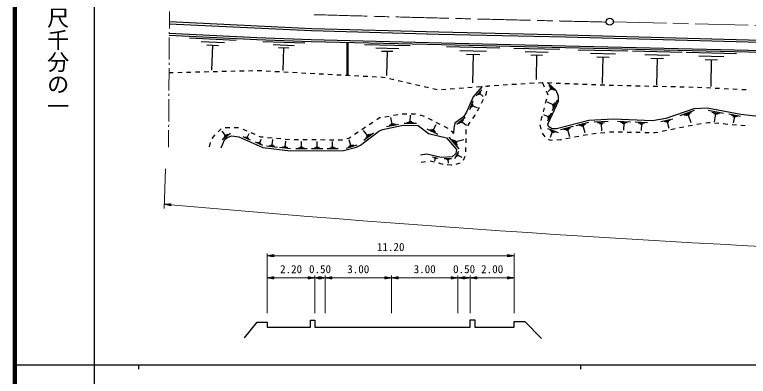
# Model space of a CAD drawing. Units: millimetres, scale not verified. Extents: x 40000 to 680000, y 20000 to 380000.
# Drawn here: x 40000 to 205934, y 202409 to 284202 of the extents above; entities that cross this region are included whole.
import ezdxf
from ezdxf.enums import TextEntityAlignment as Align

# ---------------------------------------------------------------- set-up
doc = ezdxf.new("R2010")
doc.units = ezdxf.units.MM
doc.header["$LTSCALE"] = 1000
doc.linetypes.add('CHAIN', pattern=[18.5, 12, -1.5, 3.5, -1.5])
for name, color, linetype, lineweight in [('M-BGD', 7, 'Continuous', 25), ('M-BGD-HTXT', 7, 'Continuous', 13), ('M-BMK', 2, 'CHAIN', 13), ('M-BMK-SRVR', 3, 'Continuous', 25), ('M-STR-HTXT', 7, 'Continuous', 13), ('M-STR-STRD', 7, 'Continuous', 25), ('M-TTL', 2, 'Continuous', 140), ('M-TTL-BAND', 7, 'Continuous', 25)]:
    doc.layers.add(name, color=color, linetype=linetype, lineweight=lineweight)
doc.styles.add('@ＭＳ ゴシック', font='')
doc.styles.add('ＭＳ ゴシック', font='')
doc.styles.get('@ＭＳ ゴシック').set_extended_font_data('@MS Gothic')
doc.styles.get('ＭＳ ゴシック').set_extended_font_data('MS Gothic')

msp = doc.modelspace()

# ---------------------------------------------------------------- linework, layer by layer
at = {"layer": 'M-BGD'}
for p, q in [((79551, 278971), (90127, 278448)), ((82160, 278135), (87448, 277874)), ((83447, 277365), (86091, 277234)), ((84769, 277299), (84490, 271659)), ((96099, 278168), (105663, 277805)), ((98466, 277439), (103248, 277258)), ((115111, 277953), (115145, 270426)), ((115439, 270411), (115447, 277945)), ((119124, 277454), (129452, 277199)), ((99637, 276756), (102028, 276666)), ((100833, 276711), (100639, 271610)), ((121689, 276702), (126853, 276574)), ((122963, 275981), (125545, 275917)), ((124254, 275949), (124118, 270441)), ((137686, 276996), (149750, 276703)), ((140682, 276118), (146715, 275972)), ((152864, 276628), (163310, 276374)), ((155459, 275868), (160682, 275741)), ((167459, 276276), (178718, 276011)), ((170256, 275459), (175886, 275327)), ((179723, 275987), (190972, 275723)), ((191904, 275701), (203289, 275433)), ((142171, 275277), (145187, 275204)), ((143679, 275241), (143523, 268806)), ((156748, 275140), (159359, 275077)), ((158053, 275108), (157918, 269537)), ((171646, 274675), (174461, 274609)), ((173053, 274642), (172912, 268637)), ((182518, 275171), (188142, 275039)), ((183906, 274388), (186719, 274322)), ((185312, 274355), (185171, 268356)), ((194733, 274875), (200425, 274741)), ((196138, 274083), (198984, 274016)), ((197561, 274049), (197418, 267977)), ((75881, 271055), (74912, 271032)), ((77880, 271103), (76881, 271079)), ((79880, 271150), (78880, 271127)), ((81879, 271198), (80880, 271174)), ((83879, 271245), (82879, 271221)), ((85878, 271293), (84878, 271269)), ((87878, 271340), (86878, 271316)), ((89877, 271388), (88877, 271364)), ((91876, 271435), (90877, 271411)), ((93876, 271482), (92876, 271459)), ((95075, 271511), (94876, 271506)), ((95874, 271468), (95075, 271511)), ((97871, 271360), (96873, 271414)), ((99869, 271252), (98870, 271306)), ((101866, 271144), (100867, 271198)), ((103863, 271035), (102864, 271090)), ((105860, 270927), (104861, 270981)), ((107857, 270819), (106858, 270873)), ((109854, 270711), (108855, 270765)), ((111851, 270603), (110852, 270657)), ((113848, 270495), (112850, 270549)), ((115003, 270433), (114847, 270441)), ((115845, 270390), (115003, 270433)), ((117843, 270290), (116844, 270340)), ((119840, 270189), (118842, 270239)), ((121838, 270089), (120839, 270139)), ((123257, 270017), (122836, 270038)), ((123822, 269889), (123257, 270017)), ((125772, 269447), (124797, 269668)), ((127723, 269005), (126747, 269226)), ((129673, 268563), (128698, 268784)), ((131624, 268120), (130648, 268341)), ((133574, 267678), (132599, 267899)), ((135525, 267236), (134549, 267457)), ((137512, 267299), (136515, 267222)), ((139506, 267454), (138509, 267376)), ((141500, 267608), (140503, 267531)), ((143494, 267763), (142497, 267686)), ((144389, 265815), (145629, 267219)), ((145488, 267918), (144491, 267840)), ((146943, 268030), (146485, 267995)), ((146923, 267907), (146943, 268030)), ((147483, 268064), (146943, 268030)), ((149479, 268187), (148481, 268126)), ((151475, 268311), (150477, 268249)), ((153471, 268434), (152473, 268373)), ((155467, 268558), (154469, 268496)), ((157464, 268681), (156465, 268620)), ((159387, 268800), (158462, 268743)), ((159460, 268797), (159387, 268800)), ((159387, 268800), (159791, 267886)), ((161458, 268714), (160459, 268756)), ((161287, 267460), (160676, 266794)), ((160815, 268199), (162064, 267055)), ((161051, 267830), (161676, 267257)), ((161131, 267603), (161443, 267317)), ((163456, 268631), (162457, 268672)), ((165455, 268547), (164455, 268589)), ((167453, 268464), (166454, 268506)), ((169451, 268381), (168452, 268422)), ((171449, 268297), (170450, 268339)), ((172862, 268238), (172448, 268256)), ((173448, 268225), (172862, 268238)), ((175447, 268179), (174448, 268202)), ((177447, 268133), (176447, 268156)), ((179446, 268087), (178447, 268110)), ((181446, 268041), (180446, 268064)), ((183445, 267995), (182446, 268018)), ((185445, 267949), (184445, 267972)), ((187444, 267903), (186445, 267926)), ((189444, 267857), (188444, 267880)), ((191443, 267811), (190443, 267834)), ((193443, 267765), (192443, 267788)), ((195441, 267678), (194442, 267729)), ((197438, 267576), (196439, 267627)), ((199435, 267473), (198437, 267525)), ((201433, 267371), (200434, 267422)), ((203430, 267269), (202431, 267320)), ((205428, 267166), (204429, 267218)), ((144793, 266083), (145413, 266785)), ((145041, 266176), (145351, 266527)), ((145196, 266351), (145945, 265690)), ((146527, 265957), (146632, 266156)), ((146632, 266156), (146759, 266920)), ((160195, 266971), (160567, 266130)), ((160567, 266130), (160546, 266052)), ((142920, 262757), (143726, 264679)), ((143250, 263184), (143653, 264145)), ((143479, 263370), (143680, 263851)), ((145590, 264190), (146059, 265073)), ((160283, 265087), (160021, 264123)), ((161788, 263786), (160496, 264384)), ((162671, 264848), (161551, 262425)), ((161928, 264089), (161648, 263483)), ((162230, 264317), (161669, 263106)), ((143580, 263611), (144605, 263180)), ((144654, 262422), (145122, 263306)), ((159758, 263158), (159496, 262193)), ((190514, 261412), (193789, 262572)), ((196849, 262573), (200332, 261947)), ((197678, 262184), (199420, 261871)), ((121876, 260483), (122537, 260924)), ((122537, 260924), (122739, 260957)), ((123727, 261117), (124714, 261278)), ((125380, 259467), (125069, 260931)), ((125701, 261438), (126688, 261599)), ((127675, 261759), (127832, 261785)), ((127832, 261785), (128673, 261778)), ((129480, 259969), (129500, 261465)), ((129672, 261770), (130672, 261761)), ((131636, 261521), (132590, 261222)), ((133507, 260830), (134398, 260376)), ((139980, 259436), (141859, 261002)), ((143619, 260716), (144149, 261468)), ((144149, 261468), (144186, 261539)), ((159233, 261228), (158971, 260263)), ((160655, 261114), (159702, 261555)), ((161307, 261897), (160480, 260111)), ((160758, 261337), (160552, 260891)), ((160981, 261506), (160568, 260612)), ((186162, 260038), (188883, 260665)), ((191410, 261484), (193047, 262064)), ((191897, 261411), (192716, 261701)), ((192306, 261556), (192925, 259809)), ((198072, 261874), (198943, 261717)), ((198507, 261796), (198173, 259938)), ((201489, 261739), (204181, 261255)), ((202130, 261439), (203476, 261197)), ((202434, 261199), (203107, 261078)), ((202771, 261138), (202513, 259703)), ((120212, 259372), (121044, 259927)), ((126830, 259392), (124085, 258810)), ((126105, 259430), (124733, 259138)), ((125723, 259540), (125037, 259394)), ((130878, 259576), (128073, 259613)), ((130179, 259773), (128776, 259791)), ((129831, 259964), (129130, 259973)), ((134689, 258051), (135308, 259398)), ((135289, 259922), (136180, 259468)), ((137071, 259014), (137962, 258560)), ((140554, 259702), (141494, 260485)), ((140894, 259773), (141363, 260164)), ((141129, 259969), (142186, 259205)), ((142467, 259081), (143043, 259898)), ((158816, 259295), (159024, 258317)), ((163508, 258219), (166422, 258969)), ((166980, 259113), (169893, 259863)), ((167758, 259106), (169215, 259482)), ((168172, 259006), (168901, 259194)), ((168537, 259100), (168937, 257546)), ((171050, 259934), (174225, 260101)), ((171855, 259764), (173442, 259847)), ((172263, 259573), (173056, 259615)), ((172659, 259594), (172749, 257900)), ((176314, 260119), (179276, 259990)), ((177046, 259889), (178527, 259825)), ((177407, 259676), (178148, 259643)), ((177778, 259659), (177709, 258079)), ((180347, 259944), (183166, 259821)), ((181043, 259725), (182453, 259664)), ((181388, 259522), (182093, 259491)), ((181740, 259506), (181675, 258003)), ((186884, 260013), (188244, 260327)), ((187266, 259910), (187946, 260067)), ((187606, 259989), (187940, 258538)), ((192348, 259044), (193329, 259241)), ((194312, 259420), (195300, 259577)), ((196288, 259733), (196925, 259834)), ((196925, 259834), (197278, 259804)), ((198275, 259720), (199271, 259636)), ((200268, 259552), (201264, 259468)), ((202261, 259385), (203257, 259301)), ((204253, 259208), (205248, 259105)), ((86003, 257710), (86721, 258407)), ((88801, 257293), (86943, 255917)), ((87688, 256853), (86955, 257844)), ((87640, 258663), (88290, 258719)), ((88290, 258719), (88637, 258717)), ((89637, 258709), (90503, 258702)), ((90503, 258702), (90629, 258656)), ((91567, 258310), (92107, 258111)), ((92107, 258111), (92497, 257943)), ((92616, 256419), (93004, 257298)), ((93415, 257546), (94333, 257150)), ((116885, 257152), (117717, 257707)), ((118549, 258262), (119380, 258817)), ((119822, 256870), (118930, 258037)), ((121139, 257416), (118952, 255742)), ((135797, 257133), (133270, 258295)), ((135243, 257592), (133979, 258173)), ((135004, 257905), (134373, 258196)), ((138706, 257913), (139276, 257291)), ((142090, 257198), (142095, 258198)), ((159328, 257378), (159872, 256539)), ((160514, 258479), (162894, 257555)), ((161048, 258089), (162237, 257628)), ((161581, 257700), (161089, 256431)), ((161284, 257815), (161878, 257584)), ((164287, 258212), (165744, 258588)), ((164701, 258112), (165429, 258300)), ((165065, 258206), (165465, 256652)), ((170523, 257273), (171518, 257374)), ((172513, 257475), (173507, 257576)), ((174502, 257677), (175034, 257731)), ((175034, 257731), (175499, 257722)), ((176499, 257703), (177499, 257683)), ((178499, 257664), (179499, 257645)), ((180499, 257626), (181498, 257606)), ((182498, 257587), (183498, 257568)), ((184498, 257548), (184865, 257541)), ((184865, 257541), (185485, 257666)), ((186466, 257863), (187446, 258060)), ((188427, 258256), (189407, 258453)), ((190387, 258650), (191368, 258847)), ((84682, 256218), (85250, 256979)), ((85250, 256979), (85285, 257014)), ((88245, 257073), (87315, 256385)), ((87921, 257025), (87456, 256681)), ((93343, 255835), (91695, 256563)), ((92980, 256127), (92156, 256491)), ((92822, 256328), (92410, 256510)), ((95251, 256753), (95587, 256608)), ((95409, 255186), (95797, 256065)), ((95587, 256608), (96218, 256548)), ((97214, 256455), (98209, 256361)), ((98227, 254657), (98383, 255971)), ((99205, 256267), (100201, 256174)), ((101162, 254308), (101319, 255621)), ((101196, 256080), (102192, 255986)), ((103191, 255955), (104190, 255952)), ((104849, 254174), (104845, 255550)), ((105190, 255949), (106190, 255945)), ((107190, 255942), (108190, 255939)), ((109190, 255935), (110190, 255932)), ((111190, 255929), (112190, 255926)), ((113190, 255922), (113998, 255920)), ((113998, 255920), (114186, 255962)), ((115161, 256182), (115569, 256274)), ((115569, 256274), (116053, 256597)), ((116056, 254629), (115660, 255913)), ((120481, 257143), (119387, 256306)), ((120096, 257080), (119549, 256661)), ((140570, 253880), (138243, 256511)), ((140163, 254693), (139000, 256008)), ((140048, 255177), (139466, 255834)), ((139757, 255506), (141579, 255943)), ((142080, 255198), (142085, 256198)), ((160677, 256032), (161175, 255856)), ((161175, 255856), (161647, 255877)), ((162646, 255922), (163455, 255958)), ((163455, 255958), (163642, 255993)), ((164624, 256178), (165607, 256364)), ((166590, 256550), (167572, 256735)), ((168555, 256921), (169537, 257106)), ((84050, 254344), (84300, 255313)), ((96136, 254602), (94488, 255330)), ((95773, 254894), (94949, 255258)), ((95615, 255095), (95203, 255277)), ((99419, 254182), (96956, 254476)), ((98823, 254420), (97591, 254566)), ((98535, 254621), (97919, 254694)), ((102355, 253832), (99892, 254126)), ((101759, 254070), (100527, 254217)), ((101470, 254271), (100855, 254344)), ((105494, 254003), (104204, 254000)), ((105171, 254174), (104526, 254173)), ((109036, 254010), (107761, 254007)), ((108717, 254179), (108080, 254177)), ((108398, 254178), (108395, 255538)), ((112548, 254017), (111288, 254013)), ((112232, 254184), (111603, 254182)), ((111918, 254183), (111914, 255526)), ((117359, 254679), (114951, 253937)), ((116707, 254654), (115504, 254283)), ((116357, 254721), (115755, 254536)), ((142071, 253411), (142075, 254198)), ((106140, 253833), (103559, 253826)), ((109674, 253841), (107124, 253835)), ((113178, 253850), (110659, 253844)), ((139576, 251708), (140428, 253361)), ((139899, 252065), (140326, 252891)), ((140116, 252214), (140329, 252627)), ((140223, 252421), (141104, 251966)), ((142052, 253199), (142071, 253411)), ((131962, 250878), (132951, 251027)), ((133938, 251127), (134913, 250905)), ((134512, 252060), (135743, 251757)), ((134780, 251820), (135395, 251669)), ((135087, 251745), (134925, 251089)), ((135885, 250670), (136855, 250427)), ((137178, 251638), (138781, 251707)), ((137583, 251549), (138385, 251583)), ((137788, 251450), (138189, 251467)), ((137988, 251459), (138025, 250604)), ((140323, 250523), (140767, 250729)), ((141527, 251294), (141923, 252213)), ((137847, 250309), (138752, 250219)), ((138752, 250219), (138840, 250236)), ((139822, 250426), (140323, 250523))]:
    msp.add_line(p, q, dxfattribs=at)
for points in [[(74954, 279599), (94764, 278619), (107029, 278153), (136497, 277425), (164619, 276743), (205971, 275770), (241837, 274908), (273560, 274260), (390433, 270939), (406201, 270839), (433094, 270765), (455200, 271413), (477549, 272336)], [(74974, 279999), (94781, 279018), (107041, 278553), (136507, 277824), (164629, 277143), (205981, 276170), (241846, 275308), (273570, 274660), (390440, 271339), (406202, 271239), (433089, 271165), (455186, 271813), (477533, 272736)], [(145729, 267936), (143690, 265627), (142219, 262119), (141483, 261120), (139539, 259656), (139328, 258565), (139276, 257291)], [(217410, 260151), (204263, 261647), (196615, 263022), (193577, 262922), (187259, 260683), (184288, 260173), (175354, 260561), (169878, 260273), (162518, 258377), (161498, 258377), (160767, 258887), (160611, 259441), (163006, 264618), (162983, 265748), (162496, 267079), (160677, 268747)], [(86680, 254123), (87448, 255907), (88059, 256439), (89104, 256793), (90719, 256557), (96119, 254172), (102405, 253424), (114387, 253453), (117323, 254271), (118229, 254685), (122348, 257838), (123195, 258212), (127886, 259207), (131236, 259168), (133581, 257355), (137660, 256350)], [(137660, 256350), (139946, 253739), (139749, 252773), (138960, 252084), (136477, 251906), (133246, 252675), (131787, 252419)], [(92001, 211100), (94877, 214686), (97115, 214686), (97115, 213550), (106916, 213550), (106916, 214686), (106916, 215148), (107910, 215148), (107910, 213550), (143031, 213550), (143031, 215184), (144096, 215184), (144096, 213550), (152974, 213550), (152974, 214793), (155389, 214793), (159118, 210958)]]:
    msp.add_lwpolyline(points, dxfattribs=at)
at = {"layer": 'M-BGD-HTXT'}
for p, q in [((74981, 281072), (75008, 284911)), ((74933, 274073), (74968, 279072)), ((74973, 279872), (74976, 280272)), ((74925, 272873), (74927, 273273)), ((74885, 267073), (74919, 272073)), ((74876, 265873), (74879, 266273)), ((74836, 260073), (74871, 265073)), ((74828, 258873), (74830, 259273)), ((74796, 254234), (74822, 258073))]:
    msp.add_line(p, q, dxfattribs=at)
at = {"layer": 'M-BMK'}
msp.add_line((175401, 282598), (273077, 280073), dxfattribs=at)
msp.add_arc((446901, 12381976), 12102528, 268.39397, 268.707, dxfattribs=at)
at = {"layer": 'M-BMK-SRVR'}
msp.add_circle((174601, 282614), 800, dxfattribs=at)
at = {"layer": 'M-STR-HTXT'}
for p, q in [((74081, 249324), (73782, 240329)), ((73815, 241328), (75331, 241444)), ((73815, 241328), (75287, 240946)), ((73815, 241328), (75309, 241195)), ((75305, 241145), (74109, 241252)), ((75314, 241245), (74118, 241351)), ((74404, 241175), (75300, 241095)), ((74422, 241375), (75318, 241294)), ((75296, 241045), (74698, 241099)), ((75322, 241344), (74725, 241398)), ((74992, 241022), (75291, 240996)), ((75028, 241421), (75327, 241394)), ((75287, 240946), (75331, 241444)), ((97115, 216686), (97115, 230186)), ((97115, 229686), (98615, 229936)), ((97115, 229686), (98615, 229436)), ((97115, 229686), (98615, 229686)), ((98615, 229736), (97415, 229736)), ((98615, 229636), (97415, 229636)), ((97715, 229786), (98615, 229786)), ((97715, 229586), (98615, 229586)), ((98615, 229836), (98015, 229836)), ((98615, 229536), (98015, 229536)), ((98315, 229886), (98615, 229886)), ((98315, 229486), (98615, 229486)), ((98615, 229436), (98615, 229936)), ((98615, 229686), (107910, 229686)), ((107910, 229686), (110218, 229686)), ((110218, 229686), (125204, 229686)), ((125204, 229686), (140261, 229686)), ((140261, 229686), (143031, 229686)), ((143031, 229686), (151474, 229686)), ((152974, 229686), (151474, 229936)), ((151474, 229936), (151474, 229436)), ((151774, 229886), (151474, 229886)), ((151474, 229836), (152074, 229836)), ((152374, 229786), (151474, 229786)), ((151474, 229736), (152674, 229736)), ((152974, 229686), (151474, 229436)), ((152974, 229686), (151474, 229686)), ((151474, 229636), (152674, 229636)), ((152374, 229586), (151474, 229586)), ((151474, 229536), (152074, 229536)), ((151774, 229486), (151474, 229486)), ((152974, 216686), (152974, 230186)), ((97115, 224686), (98615, 224936)), ((97115, 224686), (98615, 224436)), ((97115, 224686), (98615, 224686)), ((98615, 224736), (97415, 224736)), ((98615, 224636), (97415, 224636)), ((97715, 224786), (98615, 224786)), ((97715, 224586), (98615, 224586)), ((98615, 224836), (98015, 224836)), ((98615, 224536), (98015, 224536)), ((98315, 224886), (98615, 224886)), ((98315, 224486), (98615, 224486)), ((98615, 224436), (98615, 224936)), ((98615, 224686), (106410, 224686)), ((107910, 224686), (106410, 224936)), ((106410, 224936), (106410, 224436)), ((106710, 224886), (106410, 224886)), ((106410, 224836), (107010, 224836)), ((107310, 224786), (106410, 224786)), ((106410, 224736), (107610, 224736)), ((107910, 224686), (106410, 224436)), ((107910, 224686), (106410, 224686)), ((106410, 224636), (107610, 224636)), ((107310, 224586), (106410, 224586)), ((106410, 224536), (107010, 224536)), ((106710, 224486), (106410, 224486)), ((107910, 216686), (107910, 225186)), ((107910, 224686), (109410, 224936)), ((107910, 224686), (109410, 224436)), ((107910, 224686), (109410, 224686)), ((109410, 224736), (108210, 224736)), ((109410, 224636), (108210, 224636)), ((108510, 224786), (109410, 224786)), ((108510, 224586), (109410, 224586)), ((110218, 224686), (108718, 224936)), ((108718, 224936), (108718, 224436)), ((109018, 224886), (108718, 224886)), ((108718, 224836), (109318, 224836)), ((109618, 224786), (108718, 224786)), ((108718, 224736), (109918, 224736)), ((110218, 224686), (108718, 224436)), ((110218, 224686), (108718, 224686)), ((108718, 224636), (109918, 224636)), ((109618, 224586), (108718, 224586)), ((108718, 224536), (109318, 224536)), ((109018, 224486), (108718, 224486)), ((109410, 224836), (108810, 224836)), ((109410, 224536), (108810, 224536)), ((109110, 224886), (109410, 224886)), ((109110, 224486), (109410, 224486)), ((109410, 224436), (109410, 224936)), ((110218, 216686), (110218, 225186)), ((110218, 224686), (111718, 224936)), ((110218, 224686), (111718, 224436)), ((110218, 224686), (111718, 224686)), ((111718, 224736), (110518, 224736)), ((111718, 224636), (110518, 224636)), ((110818, 224786), (111718, 224786)), ((110818, 224586), (111718, 224586)), ((111718, 224836), (111118, 224836)), ((111718, 224536), (111118, 224536)), ((111418, 224886), (111718, 224886)), ((111418, 224486), (111718, 224486)), ((111718, 224436), (111718, 224936)), ((111718, 224686), (123704, 224686)), ((125204, 224686), (123704, 224936)), ((123704, 224936), (123704, 224436)), ((124004, 224886), (123704, 224886)), ((123704, 224836), (124304, 224836)), ((124604, 224786), (123704, 224786)), ((123704, 224736), (124904, 224736)), ((125204, 224686), (123704, 224436)), ((125204, 224686), (123704, 224686)), ((123704, 224636), (124904, 224636)), ((124604, 224586), (123704, 224586)), ((123704, 224536), (124304, 224536)), ((124004, 224486), (123704, 224486)), ((125204, 216686), (125204, 225186)), ((125204, 224686), (126704, 224936)), ((125204, 224686), (126704, 224436)), ((125204, 224686), (126704, 224686)), ((126704, 224736), (125504, 224736)), ((126704, 224636), (125504, 224636)), ((125804, 224786), (126704, 224786)), ((125804, 224586), (126704, 224586)), ((126704, 224836), (126104, 224836)), ((126704, 224536), (126104, 224536)), ((126404, 224886), (126704, 224886)), ((126404, 224486), (126704, 224486)), ((126704, 224436), (126704, 224936)), ((126704, 224686), (138761, 224686)), ((140261, 224686), (138761, 224936)), ((138761, 224936), (138761, 224436)), ((139061, 224886), (138761, 224886)), ((138761, 224836), (139361, 224836)), ((139661, 224786), (138761, 224786)), ((138761, 224736), (139961, 224736)), ((140261, 224686), (138761, 224436)), ((140261, 224686), (138761, 224686)), ((138761, 224636), (139961, 224636)), ((139661, 224586), (138761, 224586)), ((138761, 224536), (139361, 224536)), ((139061, 224486), (138761, 224486)), ((140261, 216686), (140261, 225186)), ((140261, 224686), (141761, 224936)), ((140261, 224686), (141761, 224436)), ((140261, 224686), (141761, 224686)), ((141761, 224736), (140561, 224736)), ((141761, 224636), (140561, 224636)), ((140861, 224786), (141761, 224786)), ((140861, 224586), (141761, 224586)), ((141761, 224836), (141161, 224836)), ((141761, 224536), (141161, 224536)), ((141461, 224886), (141761, 224886)), ((141461, 224486), (141761, 224486)), ((143031, 224686), (141531, 224936)), ((141531, 224936), (141531, 224436)), ((141831, 224886), (141531, 224886)), ((141531, 224836), (142131, 224836)), ((142431, 224786), (141531, 224786)), ((141531, 224736), (142731, 224736)), ((143031, 224686), (141531, 224436)), ((143031, 224686), (141531, 224686)), ((141531, 224636), (142731, 224636)), ((142431, 224586), (141531, 224586)), ((141531, 224536), (142131, 224536)), ((141831, 224486), (141531, 224486)), ((141761, 224436), (141761, 224936)), ((143031, 216686), (143031, 225186)), ((143031, 224686), (144531, 224936)), ((143031, 224686), (144531, 224436)), ((143031, 224686), (144531, 224686)), ((144531, 224736), (143331, 224736)), ((144531, 224636), (143331, 224636)), ((143631, 224786), (144531, 224786)), ((143631, 224586), (144531, 224586)), ((144531, 224836), (143931, 224836)), ((144531, 224536), (143931, 224536)), ((144231, 224886), (144531, 224886)), ((144231, 224486), (144531, 224486)), ((144531, 224436), (144531, 224936)), ((144531, 224686), (151474, 224686)), ((152974, 224686), (151474, 224936)), ((151474, 224936), (151474, 224436)), ((151774, 224886), (151474, 224886)), ((151474, 224836), (152074, 224836)), ((152374, 224786), (151474, 224786)), ((151474, 224736), (152674, 224736)), ((152974, 224686), (151474, 224436)), ((152974, 224686), (151474, 224686)), ((151474, 224636), (152674, 224636)), ((152374, 224586), (151474, 224586)), ((151474, 224536), (152074, 224536)), ((151774, 224486), (151474, 224486))]:
    msp.add_line(p, q, dxfattribs=at)
msp.add_arc((401024, 3904481), 3677737, 264.919, 271.12844, dxfattribs=at)
at = {"layer": 'M-STR-STRD'}
for points in [[(74968, 282143), (107163, 280600), (135912, 279791), (164611, 279176), (205946, 278045), (241729, 277297), (406269, 273248), (433134, 273371), (457183, 273795), (465096, 274008), (482322, 274962), (502165, 276393), (572744, 282199)], [(74992, 282643), (107182, 281100), (135925, 280291), (164623, 279675), (205958, 278545), (241740, 277797), (406274, 273748), (433129, 273871), (457172, 274295), (465075, 274508), (482290, 275461), (502126, 276891), (572703, 282698)]]:
    msp.add_lwpolyline(points, dxfattribs=at)
at = {"layer": 'M-TTL'}
msp.add_line((40000, 380000), (40000, 20000), dxfattribs=at)
at = {"layer": 'M-TTL-BAND'}
for p, q in [((58000, 370000), (58000, 20000)), ((40000, 205000), (579000, 205000)), ((68000, 205000), (68000, 204000)), ((168000, 205000), (168000, 204000))]:
    msp.add_line(p, q, dxfattribs=at)

# ---------------------------------------------------------------- texts
at = {"layer": 'M-STR-HTXT', "style": 'ＭＳ ゴシック'}
for s, p in [('11.20', (125044, 230186)), ('2.20', (102512, 225186)), ('0.50', (109064, 225186)), ('3.00', (117711, 225186)), ('3.00', (132733, 225186)), ('0.50', (141646, 225186)), ('2.00', (148002, 225186))]:
    msp.add_text(s, height=1833, dxfattribs=at).set_placement(p, align=Align.BOTTOM_CENTER)
at = {"layer": 'M-TTL-BAND', "style": '@ＭＳ ゴシック'}
msp.add_text('縮尺千分の一', height=3666, rotation=270, dxfattribs=at).set_placement((49777, 261030), align=Align.MIDDLE_RIGHT)

doc.saveas('drawing.dxf')
